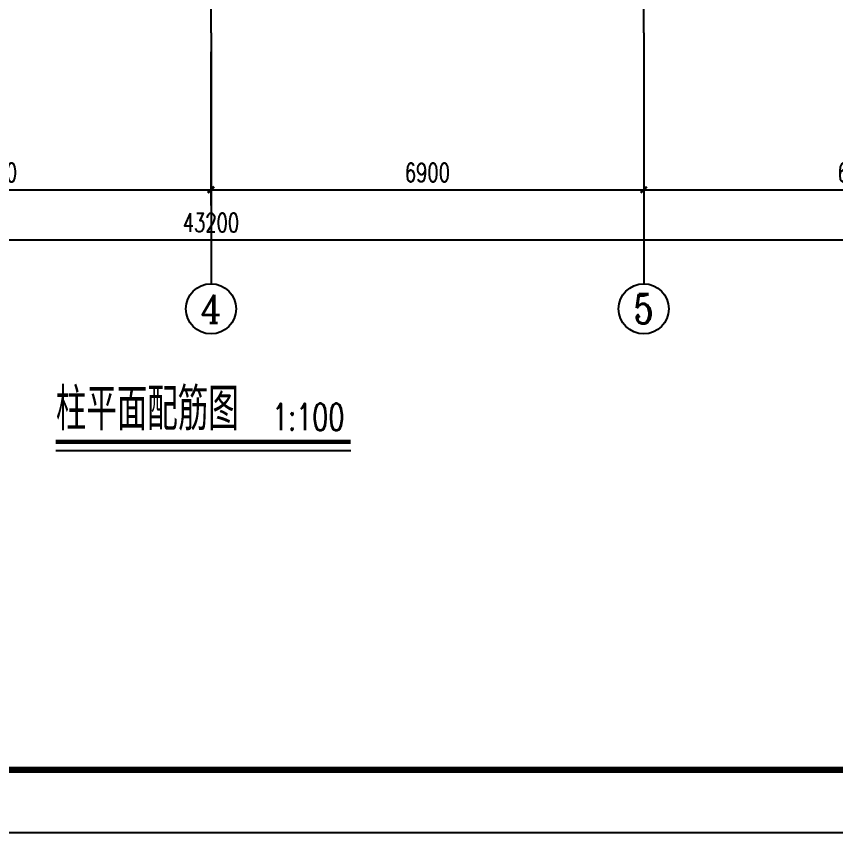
# Model space of a CAD drawing. Extents: x -404739 to -342866, y 27484 to 252481.
# Drawn here: x -375849 to -362786, y 118571 to 131590 of the extents above; entities that cross this region are included whole.
import ezdxf
from ezdxf.enums import TextEntityAlignment as Align

# ---------------------------------------------------------------- set-up
doc = ezdxf.new("R2010")
doc.units = 0
doc.header["$LTSCALE"] = 1000
doc.header["$MEASUREMENT"] = 0
doc.linetypes.add('DOTE', pattern=[2.42, 2, -0.2, 0.02, -0.2])
for name, color, linetype in [('AXIS', 3, 'Continuous'), ('AXIS_TEXT', 7, 'Continuous'), ('DIM_SYMB', 3, 'Continuous'), ('DOTE', 1, 'DOTE'), ('PUB_TEXT', 7, 'Continuous'), ('PUB_TITLE', 4, 'Continuous')]:
    doc.layers.add(name, color=color, linetype=linetype)
doc.styles.add('_TCH_AXIS', font='COMPLEX', dxfattribs={"bigfont": 'GBCBIG'})
doc.styles.add('_TCH_DIM', font='SIMPLEX', dxfattribs={"bigfont": 'GBCBIG'})
doc.styles.add('_TCH_DIM_T3', font='SIMPLEX', dxfattribs={"width": 0.705882, "bigfont": 'GBCBIG'})
doc.styles.add('COMPLEX', font='COMPLEX')
doc.dimstyles.new('_TCH_ARCH&&100', dxfattribs={"dimtxt": 297.5, "dimasz": 100, "dimexe": 250, "dimexo": 300, "dimgap": 126.25, "dimtad": 1, "dimdec": 0, "dimzin": 0, "dimdsep": 46, "dimtxsty": '_TCH_DIM_T3', "dimblk": 'ARCHTICK', "dimcen": 0.09, "dimclrt": 7, "dimazin": 2, "dimtfac": 1, "dimtdec": 0, "dimtix": 1, "dimtmove": 2, "dimatfit": 3, "dimfxl": 1, "dimtolj": 1, "dimtzin": 0, "dimarcsym": 0})

# ---------------------------------------------------------------- blocks, each defined once
blk = doc.blocks.new('_ArchTick')
at = {"color": 0, "linetype": 'ByBlock', "const_width": 0.4}
blk.add_lwpolyline([(-0.5, -0.5), (0.5, 0.5)], dxfattribs=at)
blk = doc.blocks.new('*D137')
at = {"layer": 'AXIS', "color": 0, "lineweight": -2, "transparency": 16777216}
for p, q in [((-379646, 131025), (-379646, 128575)), ((-372746, 131025), (-372746, 128575)), ((-379646, 128825), (-372746, 128825))]:
    blk.add_line(p, q, dxfattribs=at)
at = {"layer": 'Defpoints', "color": 0, "transparency": 16777216}
for p in [(-379646, 131325), (-372746, 131325), (-372746, 128825)]:
    blk.add_point(p, dxfattribs=at)
at = {"layer": 'AXIS', "color": 0, "lineweight": -2, "transparency": 16777216, "xscale": 100, "yscale": 100, "zscale": 100, "rotation": 180}
blk.add_blockref('_ArchTick', (-379646, 128825), dxfattribs=at)
at = {"layer": 'AXIS', "color": 0, "lineweight": -2, "transparency": 16777216, "xscale": 100, "yscale": 100, "zscale": 100}
blk.add_blockref('_ArchTick', (-372746, 128825), dxfattribs=at)
at = {"layer": 'AXIS', "color": 7, "transparency": 16777216, "insert": (-376196, 129100), "char_height": 297.5, "attachment_point": 5, "style": '_TCH_DIM_T3'}
blk.add_mtext('\\A1;6900', dxfattribs=at)
blk = doc.blocks.new('*D138')
at = {"layer": 'AXIS', "color": 0, "lineweight": -2, "transparency": 16777216}
for p, q in [((-372746, 131025), (-372746, 128575)), ((-365846, 131025), (-365846, 128575)), ((-372746, 128825), (-365846, 128825))]:
    blk.add_line(p, q, dxfattribs=at)
at = {"layer": 'Defpoints', "color": 0, "transparency": 16777216}
for p in [(-372746, 131325), (-365846, 131325), (-365846, 128825)]:
    blk.add_point(p, dxfattribs=at)
at = {"layer": 'AXIS', "color": 0, "lineweight": -2, "transparency": 16777216, "xscale": 100, "yscale": 100, "zscale": 100, "rotation": 180}
blk.add_blockref('_ArchTick', (-372746, 128825), dxfattribs=at)
at = {"layer": 'AXIS', "color": 0, "lineweight": -2, "transparency": 16777216, "xscale": 100, "yscale": 100, "zscale": 100}
blk.add_blockref('_ArchTick', (-365846, 128825), dxfattribs=at)
at = {"layer": 'AXIS', "color": 7, "transparency": 16777216, "insert": (-369296, 129100), "char_height": 297.5, "attachment_point": 5, "style": '_TCH_DIM_T3'}
blk.add_mtext('\\A1;6900', dxfattribs=at)
blk = doc.blocks.new('*D139')
at = {"layer": 'AXIS', "color": 0, "lineweight": -2, "transparency": 16777216}
for p, q in [((-365846, 131025), (-365846, 128575)), ((-358946, 131025), (-358946, 128575)), ((-365846, 128825), (-358946, 128825))]:
    blk.add_line(p, q, dxfattribs=at)
at = {"layer": 'Defpoints', "color": 0, "transparency": 16777216}
for p in [(-365846, 131325), (-358946, 131325), (-358946, 128825)]:
    blk.add_point(p, dxfattribs=at)
at = {"layer": 'AXIS', "color": 0, "lineweight": -2, "transparency": 16777216, "xscale": 100, "yscale": 100, "zscale": 100, "rotation": 180}
blk.add_blockref('_ArchTick', (-365846, 128825), dxfattribs=at)
at = {"layer": 'AXIS', "color": 0, "lineweight": -2, "transparency": 16777216, "xscale": 100, "yscale": 100, "zscale": 100}
blk.add_blockref('_ArchTick', (-358946, 128825), dxfattribs=at)
at = {"layer": 'AXIS', "color": 7, "transparency": 16777216, "insert": (-362396, 129100), "char_height": 297.5, "attachment_point": 5, "style": '_TCH_DIM_T3'}
blk.add_mtext('\\A1;6900', dxfattribs=at)
blk = doc.blocks.new('*D141')
at = {"layer": 'AXIS', "color": 0, "lineweight": -2, "transparency": 16777216}
for p, q in [((-394346, 131025), (-394346, 127775)), ((-351146, 131025), (-351146, 127775)), ((-394346, 128025), (-351146, 128025))]:
    blk.add_line(p, q, dxfattribs=at)
at = {"layer": 'Defpoints', "color": 0, "transparency": 16777216}
for p in [(-394346, 131325), (-351146, 131325), (-351146, 128025)]:
    blk.add_point(p, dxfattribs=at)
at = {"layer": 'AXIS', "color": 0, "lineweight": -2, "transparency": 16777216, "xscale": 100, "yscale": 100, "zscale": 100, "rotation": 180}
blk.add_blockref('_ArchTick', (-394346, 128025), dxfattribs=at)
at = {"layer": 'AXIS', "color": 0, "lineweight": -2, "transparency": 16777216, "xscale": 100, "yscale": 100, "zscale": 100}
blk.add_blockref('_ArchTick', (-351146, 128025), dxfattribs=at)
at = {"layer": 'AXIS', "color": 7, "transparency": 16777216, "insert": (-372746, 128300), "char_height": 297.5, "attachment_point": 5, "style": '_TCH_DIM_T3'}
blk.add_mtext('\\A1;43200', dxfattribs=at)
blk = doc.blocks.new('_AXISO')
blk.add_circle((0, 0), 0.5)
at = {"layer": 'AXIS_TEXT', "style": 'COMPLEX', "width": 1.041667}
blk.add_attdef('A', text='', height=0.56, dxfattribs=at).set_placement((-0.25, -0.28), (0.25, -0.28), align=Align.FIT)

msp = doc.modelspace()

# ---------------------------------------------------------------- linework, layer by layer
at = {"layer": 'AXIS'}
for p, q in [((-372745.7, 131325), (-372745.7, 127325)), ((-365845.7, 131325), (-365845.7, 127325))]:
    msp.add_line(p, q, dxfattribs=at)
at = {"layer": 'DIM_SYMB', "const_width": 70}
msp.add_lwpolyline([(-375220, 124803.3), (-370517.9, 124803.3)], dxfattribs=at)
at = {"layer": 'DIM_SYMB'}
msp.add_lwpolyline([(-375220, 124663.3), (-370517.9, 124663.3)], dxfattribs=at)
at = {"layer": 'DOTE', "linetype": 'DOTE'}
for p, q in [((-372745.7, 131325), (-372745.7, 146925)), ((-365845.7, 131325), (-365845.7, 146925))]:
    msp.add_line(p, q, dxfattribs=at)
at = {"layer": 'PUB_TITLE'}
msp.add_lwpolyline([(-403150.2, 118570.9), (-343750.2, 118570.9), (-343750.2, 160570.9), (-403150.2, 160570.9)], close=True, dxfattribs=at)
at = {"layer": 'PUB_TITLE', "const_width": 100}
msp.add_lwpolyline([(-400650.2, 119570.9), (-344750.2, 119570.9), (-344750.2, 159570.9), (-400650.2, 159570.9)], close=True, dxfattribs=at)

# ---------------------------------------------------------------- block references
at = {"layer": 'AXIS'}
ref = msp.add_blockref('_AXISO', (-372745.7, 126925), dxfattribs=dict(at, xscale=800, yscale=800, zscale=800))
ref.add_attrib('A', '4', dxfattribs={"layer": 'AXIS_TEXT', "height": 445.4, "style": '_TCH_AXIS'}).set_placement((-372915.4, 126702.3), (-372576, 126702.3), align=Align.FIT)
ref = msp.add_blockref('_AXISO', (-365845.7, 126925), dxfattribs=dict(at, xscale=800, yscale=800, zscale=800))
ref.add_attrib('A', '5', dxfattribs={"layer": 'AXIS_TEXT', "height": 465.9, "style": '_TCH_AXIS'}).set_placement((-366001, 126692), (-365690.4, 126692), align=Align.FIT)

# ---------------------------------------------------------------- texts
at = {"layer": 'PUB_TEXT', "style": '_TCH_DIM'}
msp.add_text('柱平面配筋图', height=675.18, dxfattribs=at).set_placement((-375220, 124988))
at = {"layer": 'PUB_TEXT', "style": '_TCH_DIM', "width": 0.705882}
msp.add_text('1:100', height=425, dxfattribs=at).set_placement((-371775, 124988))

# ---------------------------------------------------------------- dimensions: what is measured, and where the dimension line sits
at = {"layer": 'AXIS'}
for p1, p2, distance, picture, middle in [((-394345.7, 131325), (-351145.7, 131325), -3300, '*D141', (-372745.7, 128300)), ((-379645.7, 131325), (-372745.7, 131325), -2500, '*D137', (-376195.7, 129100)), ((-372745.7, 131325), (-365845.7, 131325), -2500, '*D138', (-369295.7, 129100)), ((-365845.7, 131325), (-358945.7, 131325), -2500, '*D139', (-362395.7, 129100))]:
    dim = msp.add_aligned_dim(p1=p1, p2=p2, distance=distance, dimstyle='_TCH_ARCH&&100', dxfattribs=at)
    dim.commit()
    dim.dimension.update_dxf_attribs({"geometry": picture, "text_midpoint": middle})

doc.saveas('drawing.dxf')
